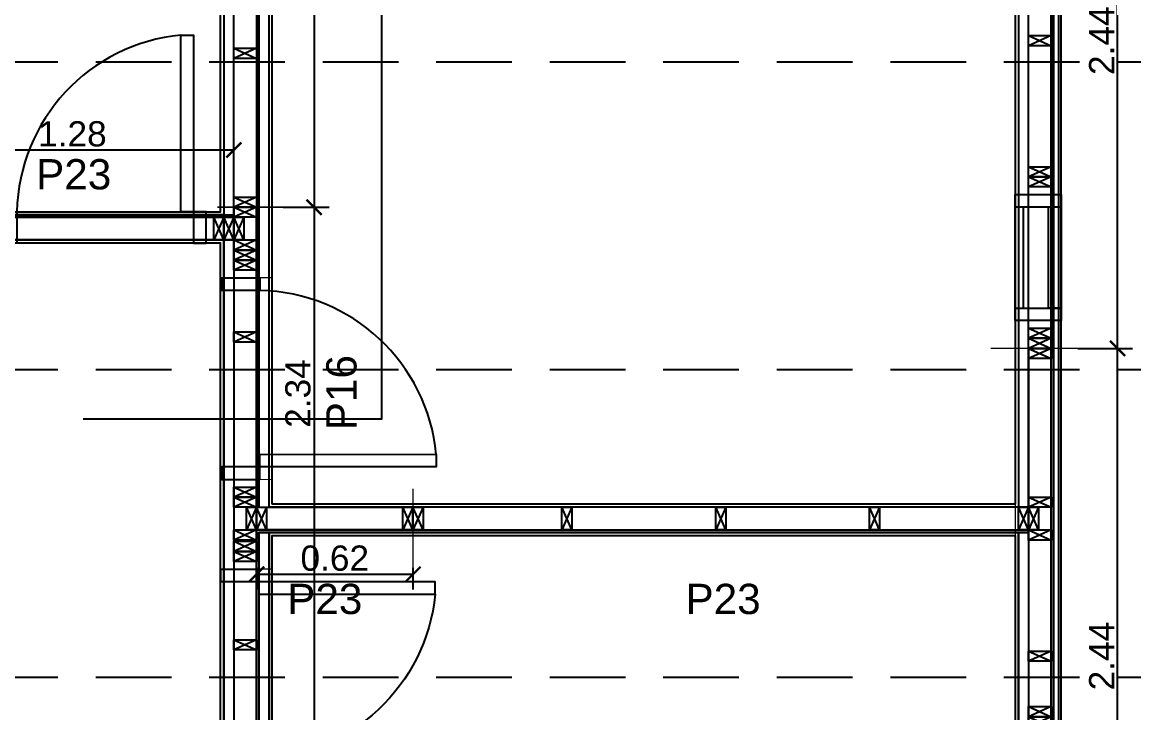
# Model space of a CAD drawing. Header units: millimetres. Extents: x 2924 to 3297, y 1496 to 1704.
# Drawn here: x 3254.22 to 3258.626, y 1563.378 to 1566.116 of the extents above; entities that cross this region are included whole.
import ezdxf

# ---------------------------------------------------------------- set-up
doc = ezdxf.new("R2010")
doc.units = ezdxf.units.MM
doc.header["$PDMODE"] = 35
doc.linetypes.add('CONTINUA', pattern=[200, 100, 100])
doc.linetypes.add('DASHED', pattern=[0.75, 0.5, -0.25])
doc.layers.get('Defpoints').update_dxf_attribs({"color": 230})
for name, color, linetype in [('P1- OSB', 7, 'Continuous'), ('P1-CARPINTERIAS', 7, 'Continuous'), ('P1-COTAS', 7, 'Continuous'), ('P1-DURLOK INTERIOR', 7, 'Continuous'), ('P1-ESTRUCTURAS', 7, 'Continuous'), ('P1-LISTON 2CM', 7, 'Continuous'), ('P1-LISTON 4CM', 7, 'Continuous'), ('P1-MAMPOSTERIA LADRILLO', 7, 'Continuous'), ('P1-MUROS', 7, 'Continuous'), ('P1-PANEL', 7, 'Continuous'), ('P1-SUPERBOARD', 7, 'Continuous'), ('P1-TEXTOS', 7, 'Continuous'), ('PT-MUROS', 7, 'Continuous')]:
    doc.layers.add(name, color=color, linetype=linetype)
doc.styles.add('Arial02.5', font='arial.ttf', dxfattribs={"width": 0.8, "height": 0.025})
doc.styles.add('Arial10', font='arial.ttf', dxfattribs={"height": 0.1})
doc.dimstyles.new('COTA-1-50', dxfattribs={"dimtxt": 0.1, "dimasz": 0.06, "dimexe": 0.06, "dimexo": 0.15, "dimgap": 0.0125, "dimtad": 1, "dimzin": 0, "dimdsep": 46, "dimtxsty": 'Arial10', "dimblk1": 'ARCHTICK', "dimblk2": 'ARCHTICK', "dimsah": 1, "dimcen": 0.09, "dimclrd": 7, "dimclre": 7, "dimclrt": 7, "dimazin": 0, "dimtfac": 1, "dimtofl": 0, "dimtmove": 2, "dimatfit": 3, "dimldrblk": 'ARCHTICK', "dimfxl": 0, "dimtolj": 1, "dimtzin": 0, "dimarcsym": 0})

# ---------------------------------------------------------------- blocks, each defined once
blk = doc.blocks.new('A$C77f14a46')
at = {"color": 0}
blk.add_lwpolyline([(1.280187690827006, 0.09000000004130015), (1.280187690734238, 4.1154635255225e-11), (0, 0), (0, 0.09000000004130015)], close=True, dxfattribs=at)
for points in [[(0.04000000001815351, 4.1154635255225e-11), (1.818989403545856e-11, 4.1154635255225e-11), (1.818989403545856e-11, 0.09000000004130015), (0.04000000001815351, 0.09000000004130015), (0.04000000001815351, 4.1154635255225e-11), (1.818989403545856e-11, 0.09000000004130015), (0.04000000001815351, 0.09000000004130015), (1.818989403545856e-11, 4.1154635255225e-11)], [(0.3001876908265331, 4.1154635255225e-11), (0.2601876908265695, 4.1154635255225e-11), (0.2601876908265695, 0.09000000004130015), (0.3001876908265331, 0.09000000004130015), (0.3001876908265331, 4.1154635255225e-11), (0.2601876908265695, 0.09000000004130015), (0.3001876908265331, 0.09000000004130015), (0.2601876908265695, 4.1154635255225e-11)], [(0.3401876908264967, 4.1154635255225e-11), (0.3001876908265331, 4.1154635255225e-11), (0.3001876908265331, 0.09000000004130015), (0.3401876908264967, 0.09000000004130015), (0.3401876908264967, 4.1154635255225e-11), (0.3001876908265331, 0.09000000004130015), (0.3401876908264967, 0.09000000004130015), (0.3001876908265331, 4.1154635255225e-11)], [(1.240187690827042, 4.1154635255225e-11), (1.200187690827079, 4.1154635255225e-11), (1.200187690827079, 0.09000000004130015), (1.240187690827042, 0.09000000004130015), (1.240187690827042, 4.1154635255225e-11), (1.200187690827079, 0.09000000004130015), (1.240187690827042, 0.09000000004130015), (1.200187690827079, 4.1154635255225e-11)], [(1.280187690827006, 4.1154635255225e-11), (1.240187690827042, 4.1154635255225e-11), (1.240187690827042, 0.09000000004130015), (1.280187690827006, 0.09000000004130015), (1.280187690827006, 4.1154635255225e-11), (1.240187690827042, 0.09000000004130015), (1.280187690827006, 0.09000000004130015), (1.240187690827042, 4.1154635255225e-11)], [(0.1300000000364889, 0.03999999999996362), (0.1300000000364889, 0), (0.04000000003634341, 0), (0.04000000003634341, 0.03999999999996362), (0.1300000000364889, 0.03999999999996362), (0.04000000003634341, 0), (0.04000000003634341, 0.03999999999996362), (0.1300000000364889, 0)]]:
    blk.add_lwpolyline(points, dxfattribs=at)
blk = doc.blocks.new('A$C43dd4c95')
at = {"color": 0}
blk.add_lwpolyline([(0.09000000000014552, 0), (0.09000000000014552, 2.344999150002877), (0, 2.344999150002877), (0, 0)], close=True, dxfattribs=at)
for points in [[(0.09000000000014552, 2.344999150002877), (0.09000000000014552, 2.304999150002914), (0, 2.304999150002914), (0, 2.344999150002877), (0.09000000000014552, 2.344999150002877), (0, 2.304999150002914), (0, 2.344999150002877), (0.09000000000014552, 2.304999150002914)], [(0.03999999999996362, 2.214999150002768), (0, 2.214999150002768), (0, 2.304999150002914), (0.03999999999996362, 2.304999150002914), (0.03999999999996362, 2.214999150002768), (0, 2.304999150002914), (0.03999999999996362, 2.304999150002914), (0, 2.214999150002768)], [(0.09000000000014552, 2.214999149961614), (0.09000000000014552, 2.17499914996165), (0, 2.17499914996165), (0, 2.214999149961614), (0.09000000000014552, 2.214999149961614), (0, 2.17499914996165), (0, 2.214999149961614), (0.09000000000014552, 2.17499914996165)], [(0.09000000000014552, 2.17499914996165), (0.09000000000014552, 2.134999149961686), (0, 2.134999149961686), (0, 2.17499914996165), (0.09000000000014552, 2.17499914996165), (0, 2.134999149961686), (0, 2.17499914996165), (0.09000000000014552, 2.134999149961686)], [(0.09000000000014552, 2.134999149961686), (0.09000000000014552, 2.094999149961723), (0, 2.094999149961723), (0, 2.134999149961686), (0.09000000000014552, 2.134999149961686), (0, 2.094999149961723), (0, 2.134999149961686), (0.09000000000014552, 2.094999149961723)], [(0.09000000000014552, 1.234999999961474), (0.09000000000014552, 1.19499999996151), (0, 1.19499999996151), (0, 1.234999999961474), (0.09000000000014552, 1.234999999961474), (0, 1.19499999996151), (0, 1.234999999961474), (0.09000000000014552, 1.19499999996151)], [(0.09000000000014552, 1.19499999996151), (0.09000000000014552, 1.154999999961547), (0, 1.154999999961547), (0, 1.19499999996151), (0.09000000000014552, 1.19499999996151), (0, 1.154999999961547), (0, 1.19499999996151), (0.09000000000014552, 1.154999999961547)], [(0.09000000000014552, 1.065000000002783), (0.0500000000001819, 1.065000000002783), (0.0500000000001819, 1.155000000002929), (0.09000000000014552, 1.155000000002929), (0.09000000000014552, 1.065000000002783), (0.0500000000001819, 1.155000000002929), (0.09000000000014552, 1.155000000002929), (0.0500000000001819, 1.065000000002783)], [(0.09000000000014552, 1.064999999961628), (0.09000000000014552, 1.024999999961665), (0, 1.024999999961665), (0, 1.064999999961628), (0.09000000000014552, 1.064999999961628), (0, 1.024999999961665), (0, 1.064999999961628), (0.09000000000014552, 1.024999999961665)], [(0.09000000000014552, 1.019999999999754), (0.09000000000014552, 0.9799999999997908), (0, 0.9799999999997908), (0, 1.019999999999754), (0.09000000000014552, 1.019999999999754), (0, 0.9799999999997908), (0, 1.019999999999754), (0.09000000000014552, 0.9799999999997908)], [(0.09000000000014552, 0.9799999999997908), (0.09000000000014552, 0.9399999999998272), (0, 0.9399999999998272), (0, 0.9799999999997908), (0.09000000000014552, 0.9799999999997908), (0, 0.9399999999998272), (0, 0.9799999999997908), (0.09000000000014552, 0.9399999999998272)], [(0.09000000000014552, 0.07999999999992724), (0.09000000000014552, 0.03999999999996362), (0, 0.03999999999996362), (0, 0.07999999999992724), (0.09000000000014552, 0.07999999999992724), (0, 0.03999999999996362), (0, 0.07999999999992724), (0.09000000000014552, 0.03999999999996362)], [(0.09000000000014552, 0.03999999999996362), (0.09000000000014552, 0), (0, 0), (0, 0.03999999999996362), (0.09000000000014552, 0.03999999999996362), (0, 0), (0, 0.03999999999996362), (0.09000000000014552, 0)]]:
    blk.add_lwpolyline(points, dxfattribs=at)
at = {"color": 8}
for points in [[(0.09000000000014552, 1.849999999999682), (0.09000000000014552, 1.809999999999718), (0, 1.809999999999718), (0, 1.849999999999682), (0.09000000000014552, 1.849999999999682), (0, 1.809999999999718), (0, 1.849999999999682), (0.09000000000014552, 1.809999999999718)], [(0.09000000000014552, 0.6299999999998818), (0.09000000000014552, 0.5899999999999181), (0, 0.5899999999999181), (0, 0.6299999999998818), (0.09000000000014552, 0.6299999999998818), (0, 0.5899999999999181), (0, 0.6299999999998818), (0.09000000000014552, 0.5899999999999181)]]:
    blk.add_lwpolyline(points, dxfattribs=at)
blk = doc.blocks.new('A$C1afa53f3')
at = {"color": 0}
blk.add_lwpolyline([(0.09000000000014552, 2.440000000000055), (0.09000000000014552, 0), (0, 0), (0, 2.440000000000055)], close=True, dxfattribs=at)
for points in [[(0.09000000000014552, 2.440000000000055), (0.09000000000014552, 2.400000000000091), (0, 2.400000000000091), (0, 2.440000000000055), (0.09000000000014552, 2.440000000000055), (0, 2.400000000000091), (0, 2.440000000000055), (0.09000000000014552, 2.400000000000091)], [(0.09000000000014552, 1.849999999999682), (0.09000000000014552, 1.809999999999718), (0, 1.809999999999718), (0, 1.849999999999682), (0.09000000000014552, 1.849999999999682), (0, 1.809999999999718), (0, 1.849999999999682), (0.09000000000014552, 1.809999999999718)], [(0.09000000000014552, 1.240000000000009), (0.09000000000014552, 1.200000000000045), (0, 1.200000000000045), (0, 1.240000000000009), (0.09000000000014552, 1.240000000000009), (0, 1.200000000000045), (0, 1.240000000000009), (0.09000000000014552, 1.200000000000045)], [(0.09000000000014552, 0.6299999999998818), (0.09000000000014552, 0.5899999999999181), (0, 0.5899999999999181), (0, 0.6299999999998818), (0.09000000000014552, 0.6299999999998818), (0, 0.5899999999999181), (0, 0.6299999999998818), (0.09000000000014552, 0.5899999999999181)], [(0.09000000000014552, 0.03999999999996362), (0.09000000000014552, 0), (0, 0), (0, 0.03999999999996362), (0.09000000000014552, 0.03999999999996362), (0, 0), (0, 0.03999999999996362), (0.09000000000014552, 0)]]:
    blk.add_lwpolyline(points, dxfattribs=at)
blk = doc.blocks.new('A$Ca9eaa56d')
at = {"color": 0}
for points in [[(0.04000000002270099, 5.138645065017045e-11), (2.273736754432321e-11, 5.138645065017045e-11), (2.273736754432321e-11, 0.09000000005153197), (0.04000000002270099, 0.09000000005153197), (0.04000000002270099, 5.138645065017045e-11), (2.273736754432321e-11, 0.09000000005153197), (0.04000000002270099, 0.09000000005153197), (2.273736754432321e-11, 5.138645065017045e-11)], [(0.6199999999994361, 5.138645065017045e-11), (0.5799999999994725, 5.138645065017045e-11), (0.5799999999994725, 0.09000000005153197), (0.6199999999994361, 0.09000000005153197), (0.6199999999994361, 5.138645065017045e-11), (0.5799999999994725, 0.09000000005153197), (0.6199999999994361, 0.09000000005153197), (0.5799999999994725, 5.138645065017045e-11)]]:
    blk.add_lwpolyline(points, dxfattribs=at)
blk.add_lwpolyline([(4.547473508864641e-11, 0.08999999999991815), (0.6199999999994361, 0.09000000005153197), (0.6199999999994361, 5.161382432561368e-11), (0, 0)], close=True, dxfattribs=at)
blk = doc.blocks.new('A$Ca94d6937')
at = {"color": 0}
for points in [[(0.03999999999996362, 4.138200893066823e-11), (0, 4.138200893066823e-11), (0, 0.09000000004152753), (0.03999999999996362, 0.09000000004152753), (0.03999999999996362, 4.138200893066823e-11), (0, 0.09000000004152753), (0.03999999999996362, 0.09000000004152753), (0, 4.138200893066823e-11)], [(0.6300000000001091, 4.138200893066823e-11), (0.5900000000001455, 4.138200893066823e-11), (0.5900000000001455, 0.09000000004152753), (0.6300000000001091, 0.09000000004152753), (0.6300000000001091, 4.138200893066823e-11), (0.5900000000001455, 0.09000000004152753), (0.6300000000001091, 0.09000000004152753), (0.5900000000001455, 4.138200893066823e-11)], [(1.240000000000236, 0), (1.200000000000273, 0), (1.200000000000273, 0.09000000000014552), (1.240000000000236, 0.09000000000014552), (1.240000000000236, 0), (1.200000000000273, 0.09000000000014552), (1.240000000000236, 0.09000000000014552), (1.200000000000273, 0)], [(1.850000000000364, 0), (1.8100000000004, 0), (1.8100000000004, 0.09000000000014552), (1.850000000000364, 0.09000000000014552), (1.850000000000364, 0), (1.8100000000004, 0.09000000000014552), (1.850000000000364, 0.09000000000014552), (1.8100000000004, 0)], [(2.440000000000055, 4.138200893066823e-11), (2.400000000000091, 4.138200893066823e-11), (2.400000000000091, 0.09000000004152753), (2.440000000000055, 0.09000000004152753), (2.440000000000055, 4.138200893066823e-11), (2.400000000000091, 0.09000000004152753), (2.440000000000055, 0.09000000004152753), (2.400000000000091, 4.138200893066823e-11)]]:
    blk.add_lwpolyline(points, dxfattribs=at)
blk.add_lwpolyline([(1.818989403545856e-11, 0.09000000000014552), (2.546585164964199e-11, 4.160938260611147e-11), (2.44000000002552, 9.094947017729282e-13), (2.44000000002552, 0.09000000000082764)], close=True, dxfattribs=at)
blk = doc.blocks.new('A$C49294ef6')
at = {"color": 0}
for points in [[(0.0900000000383443, 2.440000000006648), (0.0900000000383443, 2.400000000006685), (3.819877747446299e-11, 2.400000000006685), (3.819877747446299e-11, 2.440000000006648), (0.0900000000383443, 2.440000000006648), (3.819877747446299e-11, 2.400000000006685), (3.819877747446299e-11, 2.440000000006648), (0.0900000000383443, 2.400000000006685)], [(0.09000000001924491, 1.850000000008095), (0.09000000001924491, 1.810000000008131), (1.909938873723149e-11, 1.810000000008131), (1.909938873723149e-11, 1.850000000008095), (0.09000000001924491, 1.850000000008095), (1.909938873723149e-11, 1.810000000008131), (1.909938873723149e-11, 1.850000000008095), (0.09000000001924491, 1.810000000008131)], [(0.04000000002315574, 1.720000000009804), (2.319211489520967e-11, 1.720000000009804), (2.319211489520967e-11, 1.81000000000995), (0.04000000002315574, 1.81000000000995), (0.04000000002315574, 1.720000000009804), (2.319211489520967e-11, 1.81000000000995), (0.04000000002315574, 1.81000000000995), (2.319211489520967e-11, 1.720000000009804)], [(0.09000000000014552, 1.71999999996865), (0.09000000000014552, 1.679999999968686), (0, 1.679999999968686), (0, 1.71999999996865), (0.09000000000014552, 1.71999999996865), (0, 1.679999999968686), (0, 1.71999999996865), (0.09000000000014552, 1.679999999968686)], [(0.09000000000423825, 1.240000000000236), (0.09000000000423825, 1.200000000000273), (4.092726157978177e-12, 1.200000000000273), (4.092726157978177e-12, 1.240000000000236), (0.09000000000423825, 1.240000000000236), (4.092726157978177e-12, 1.200000000000273), (4.092726157978177e-12, 1.240000000000236), (0.09000000000423825, 1.200000000000273)], [(0.09000000003652531, 1.019508865776288), (0.09000000003652531, 0.9795088657763245), (3.637978807091713e-11, 0.9795088657763245), (3.637978807091713e-11, 1.019508865776288), (0.09000000003652531, 1.019508865776288), (3.637978807091713e-11, 0.9795088657763245), (3.637978807091713e-11, 1.019508865776288), (0.09000000003652531, 0.9795088657763245)], [(0.09000000001924491, 0.9795088657763245), (0.09000000001924491, 0.9395088657763608), (1.909938873723149e-11, 0.9395088657763608), (1.909938873723149e-11, 0.9795088657763245), (0.09000000001924491, 0.9795088657763245), (1.909938873723149e-11, 0.9395088657763608), (1.909938873723149e-11, 0.9795088657763245), (0.09000000001924491, 0.9395088657763608)], [(0.09000000000196451, 0.3795088657741417), (0.09000000000196451, 0.339508865774178), (1.818989403545856e-12, 0.339508865774178), (1.818989403545856e-12, 0.3795088657741417), (0.09000000000196451, 0.3795088657741417), (1.818989403545856e-12, 0.339508865774178), (1.818989403545856e-12, 0.3795088657741417), (0.09000000000196451, 0.339508865774178)], [(0.09000000000196451, 0.339508865774178), (0.09000000000196451, 0.2995088657742144), (1.818989403545856e-12, 0.2995088657742144), (1.818989403545856e-12, 0.339508865774178), (0.09000000000196451, 0.339508865774178), (1.818989403545856e-12, 0.2995088657742144), (1.818989403545856e-12, 0.339508865774178), (0.09000000000196451, 0.2995088657742144)], [(0.09000000000423825, 0.03999999999996362), (0.09000000000423825, 0), (4.092726157978177e-12, 0), (4.092726157978177e-12, 0.03999999999996362), (0.09000000000423825, 0.03999999999996362), (4.092726157978177e-12, 0), (4.092726157978177e-12, 0.03999999999996362), (0.09000000000423825, 0)]]:
    blk.add_lwpolyline(points, dxfattribs=at)
blk.add_lwpolyline([(4.092726157978177e-12, 2.439999999991414), (4.092726157978177e-12, 0), (0.09000000000423825, 0), (0.09000000000423825, 2.439999999991414)], close=True, dxfattribs=at)
at = {"color": 8}
blk.add_lwpolyline([(0.09000000003698005, 0.6300000000003365), (0.09000000003698005, 0.5900000000003729), (3.683453542180359e-11, 0.5900000000003729), (3.683453542180359e-11, 0.6300000000003365), (0.09000000003698005, 0.6300000000003365), (3.683453542180359e-11, 0.5900000000003729), (3.683453542180359e-11, 0.6300000000003365), (0.09000000003698005, 0.5900000000003729)], dxfattribs=at)
blk = doc.blocks.new('A$C257d83ad')
at = {"color": 0}
for points in [[(0.09000000000605723, 2.440000000007785), (0.09000000000605723, 2.400000000007822), (5.911715561524034e-12, 2.400000000007822), (5.911715561524034e-12, 2.440000000007785), (0.09000000000605723, 2.440000000007785), (5.911715561524034e-12, 2.400000000007822), (5.911715561524034e-12, 2.440000000007785), (0.09000000000605723, 2.400000000007822)], [(0.09000000002515662, 1.850000000017417), (0.09000000002515662, 1.810000000017453), (2.501110429875553e-11, 1.810000000017453), (2.501110429875553e-11, 1.850000000017417), (0.09000000002515662, 1.850000000017417), (2.501110429875553e-11, 1.810000000017453), (2.501110429875553e-11, 1.850000000017417), (0.09000000002515662, 1.810000000017453)], [(0.09000000002743036, 1.240000000008877), (0.09000000002743036, 1.200000000008913), (2.728484105318785e-11, 1.200000000008913), (2.728484105318785e-11, 1.240000000008877), (0.09000000002743036, 1.240000000008877), (2.728484105318785e-11, 1.200000000008913), (2.728484105318785e-11, 1.240000000008877), (0.09000000002743036, 1.200000000008913)], [(0.09000000000196451, 0.720000000000482), (0.09000000000196451, 0.6800000000005184), (1.818989403545856e-12, 0.6800000000005184), (1.818989403545856e-12, 0.720000000000482), (0.09000000000196451, 0.720000000000482), (1.818989403545856e-12, 0.6800000000005184), (1.818989403545856e-12, 0.720000000000482), (0.09000000000196451, 0.6800000000005184)], [(0.09000000000014552, 0.6799999999998363), (0.09000000000014552, 0.6399999999998727), (0, 0.6399999999998727), (0, 0.6799999999998363), (0.09000000000014552, 0.6799999999998363), (0, 0.6399999999998727), (0, 0.6799999999998363), (0.09000000000014552, 0.6399999999998727)], [(0.09000000004243702, 0.07999999999992724), (0.09000000004243702, 0.03999999999996362), (4.229150363244116e-11, 0.03999999999996362), (4.229150363244116e-11, 0.07999999999992724), (0.09000000004243702, 0.07999999999992724), (4.229150363244116e-11, 0.03999999999996362), (4.229150363244116e-11, 0.07999999999992724), (0.09000000004243702, 0.03999999999996362)], [(0.09000000000833097, 0.03999999999996362), (0.09000000000833097, 0), (8.185452315956354e-12, 0), (8.185452315956354e-12, 0.03999999999996362), (0.09000000000833097, 0.03999999999996362), (8.185452315956354e-12, 0), (8.185452315956354e-12, 0.03999999999996362), (0.09000000000833097, 0)]]:
    blk.add_lwpolyline(points, dxfattribs=at)
blk.add_lwpolyline([(8.185452315956354e-12, 0), (8.185452315956354e-12, 2.440000000008695), (0.09000000000833097, 2.440000000008695), (0.09000000000833097, 0)], close=True, dxfattribs=at)
blk = doc.blocks.new('_ARCHTICK')
at = {"color": 0, "linetype": 'ByBlock', "const_width": 0.15}
blk.add_lwpolyline([(-0.5, -0.5), (0.5, 0.5)], dxfattribs=at)
blk = doc.blocks.new('*D337')
at = {"layer": 'Defpoints', "color": 0, "transparency": 16777216}
for p in [(3258.25365410195, 1564.822838112745), (3258.561449722988, 1564.822838112745), (3258.253653431067, 1562.382840654952)]:
    blk.add_point(p, dxfattribs=at)
at = {"layer": 'P1-COTAS', "color": 7, "lineweight": -2, "transparency": 16777216}
for p, q in [((3258.40365410195, 1564.822838112745), (3258.621449722988, 1564.822838112745)), ((3258.561449722988, 1562.382840654952), (3258.561449722988, 1564.822838112745)), ((3258.403653431067, 1562.382840654952), (3258.621449722988, 1562.382840654952))]:
    blk.add_line(p, q, dxfattribs=at)
at = {"layer": 'P1-COTAS', "color": 7, "lineweight": -2, "transparency": 16777216, "xscale": 0.06, "yscale": 0.06, "zscale": 0.06}
for p, rotation in [((3258.561449722988, 1564.822838112745), 90), ((3258.561449722988, 1562.382840654952), 270)]:
    blk.add_blockref('_ARCHTICK', p, dxfattribs=dict(at, rotation=rotation))
at = {"layer": 'P1-COTAS', "color": 7, "transparency": 16777216, "insert": (3258.498745084516, 1563.602839383847), "char_height": 0.1, "attachment_point": 5, "rotation": 90, "style": 'Arial10'}
blk.add_mtext('\\A1;2.44', dxfattribs=at)
blk = doc.blocks.new('*D338')
at = {"layer": 'Defpoints', "color": 0, "transparency": 16777216}
for p in [(3258.253654101948, 1567.262838112752), (3258.56144972299, 1567.262838112752), (3258.25365410195, 1564.822838112745)]:
    blk.add_point(p, dxfattribs=at)
at = {"layer": 'P1-COTAS', "color": 7, "lineweight": -2, "transparency": 16777216}
for p, q in [((3258.403654101948, 1567.262838112752), (3258.62144972299, 1567.262838112752)), ((3258.56144972299, 1564.822838112745), (3258.56144972299, 1567.262838112752)), ((3258.40365410195, 1564.822838112745), (3258.62144972299, 1564.822838112745))]:
    blk.add_line(p, q, dxfattribs=at)
at = {"layer": 'P1-COTAS', "color": 7, "lineweight": -2, "transparency": 16777216, "xscale": 0.06, "yscale": 0.06, "zscale": 0.06}
for p, rotation in [((3258.56144972299, 1567.262838112752), 90), ((3258.56144972299, 1564.822838112745), 270)]:
    blk.add_blockref('_ARCHTICK', p, dxfattribs=dict(at, rotation=rotation))
at = {"layer": 'P1-COTAS', "color": 7, "transparency": 16777216, "insert": (3258.498745084517, 1566.042838112747), "char_height": 0.1, "attachment_point": 5, "rotation": 90, "style": 'Arial10'}
blk.add_mtext('\\A1;2.44', dxfattribs=at)
blk = doc.blocks.new('*D345')
at = {"layer": 'Defpoints', "color": 0, "transparency": 16777216}
for p in [(3255.103653431086, 1567.82284976046), (3255.103653431086, 1565.38284976046), (3255.376670263368, 1565.38284976046)]:
    blk.add_point(p, dxfattribs=at)
at = {"layer": 'P1-COTAS', "color": 7, "lineweight": -2, "transparency": 16777216}
for p, q in [((3255.253653431086, 1567.82284976046), (3255.436670263368, 1567.82284976046)), ((3255.376670263368, 1567.82284976046), (3255.376670263368, 1565.38284976046)), ((3255.253653431086, 1565.38284976046), (3255.436670263368, 1565.38284976046))]:
    blk.add_line(p, q, dxfattribs=at)
at = {"layer": 'P1-COTAS', "color": 7, "lineweight": -2, "transparency": 16777216, "xscale": 0.06, "yscale": 0.06, "zscale": 0.06}
for p, rotation in [((3255.376670263368, 1567.82284976046), 90), ((3255.376670263368, 1565.38284976046), 270)]:
    blk.add_blockref('_ARCHTICK', p, dxfattribs=dict(at, rotation=rotation))
at = {"layer": 'P1-COTAS', "color": 7, "transparency": 16777216, "insert": (3255.313965624896, 1566.602849760459), "char_height": 0.1, "attachment_point": 5, "rotation": 90, "style": 'Arial10'}
blk.add_mtext('\\A1;2.44', dxfattribs=at)
blk = doc.blocks.new('*D346')
at = {"layer": 'Defpoints', "color": 0, "transparency": 16777216}
for p in [(3255.103653431086, 1565.38284976046), (3255.103653431086, 1563.037850610457), (3255.376670263371, 1563.037850610457)]:
    blk.add_point(p, dxfattribs=at)
at = {"layer": 'P1-COTAS', "color": 7, "lineweight": -2, "transparency": 16777216}
for p, q in [((3255.253653431086, 1565.38284976046), (3255.436670263371, 1565.38284976046)), ((3255.376670263371, 1565.38284976046), (3255.376670263371, 1563.037850610457)), ((3255.253653431086, 1563.037850610457), (3255.436670263371, 1563.037850610457))]:
    blk.add_line(p, q, dxfattribs=at)
at = {"layer": 'P1-COTAS', "color": 7, "lineweight": -2, "transparency": 16777216, "xscale": 0.06, "yscale": 0.06, "zscale": 0.06}
for p, rotation in [((3255.376670263371, 1565.38284976046), 90), ((3255.376670263371, 1563.037850610457), 270)]:
    blk.add_blockref('_ARCHTICK', p, dxfattribs=dict(at, rotation=rotation))
at = {"layer": 'P1-COTAS', "color": 7, "transparency": 16777216, "insert": (3255.313078858179, 1564.643920781041), "char_height": 0.1, "attachment_point": 5, "rotation": 90, "style": 'Arial10'}
blk.add_mtext('\\A1;2.34', dxfattribs=at)
blk = doc.blocks.new('*D348')
at = {"layer": 'Defpoints', "color": 0, "transparency": 16777216}
for p in [(3255.148657855837, 1564.102840654764), (3255.76865343113, 1564.102840654764), (3255.76865343113, 1563.926997022558)]:
    blk.add_point(p, dxfattribs=at)
at = {"layer": 'P1-COTAS', "color": 7, "lineweight": -2, "transparency": 16777216}
for p, q in [((3255.148657855837, 1563.952840654764), (3255.148657855837, 1563.866997022559)), ((3255.76865343113, 1563.952840654764), (3255.76865343113, 1563.866997022559)), ((3255.148657855837, 1563.926997022558), (3255.76865343113, 1563.926997022558))]:
    blk.add_line(p, q, dxfattribs=at)
at = {"layer": 'P1-COTAS', "color": 7, "lineweight": -2, "transparency": 16777216, "xscale": 0.06, "yscale": 0.06, "zscale": 0.06, "rotation": 180}
blk.add_blockref('_ARCHTICK', (3255.148657855837, 1563.926997022558), dxfattribs=at)
at = {"layer": 'P1-COTAS', "color": 7, "lineweight": -2, "transparency": 16777216, "xscale": 0.06, "yscale": 0.06, "zscale": 0.06}
blk.add_blockref('_ARCHTICK', (3255.76865343113, 1563.926997022558), dxfattribs=at)
at = {"layer": 'P1-COTAS', "color": 7, "transparency": 16777216, "insert": (3255.458655643483, 1563.990554321331), "char_height": 0.1, "attachment_point": 5, "style": 'Arial10'}
blk.add_mtext('\\A1;0.62', dxfattribs=at)
blk = doc.blocks.new('*D349')
at = {"layer": 'Defpoints', "color": 0, "transparency": 16777216}
for p in [(3253.778465740257, 1565.609367124347), (3253.778465740257, 1565.297849760439), (3255.058653431037, 1565.297849760459)]:
    blk.add_point(p, dxfattribs=at)
at = {"layer": 'P1-COTAS', "color": 7, "lineweight": -2, "transparency": 16777216}
for p, q in [((3253.778465740257, 1565.447849760439), (3253.778465740257, 1565.669367124347)), ((3255.058653431037, 1565.447849760459), (3255.058653431037, 1565.669367124347)), ((3255.058653431037, 1565.609367124347), (3253.778465740257, 1565.609367124347))]:
    blk.add_line(p, q, dxfattribs=at)
at = {"layer": 'P1-COTAS', "color": 7, "lineweight": -2, "transparency": 16777216, "xscale": 0.06, "yscale": 0.06, "zscale": 0.06, "rotation": 180}
blk.add_blockref('_ARCHTICK', (3253.778465740257, 1565.609367124347), dxfattribs=at)
at = {"layer": 'P1-COTAS', "color": 7, "lineweight": -2, "transparency": 16777216, "xscale": 0.06, "yscale": 0.06, "zscale": 0.06}
blk.add_blockref('_ARCHTICK', (3255.058653431037, 1565.609367124347), dxfattribs=at)
at = {"layer": 'P1-COTAS', "color": 7, "transparency": 16777216, "insert": (3254.418559585647, 1565.672924423119), "char_height": 0.1, "attachment_point": 5, "style": 'Arial10'}
blk.add_mtext('\\A1;1.28', dxfattribs=at)

msp = doc.modelspace()

# ---------------------------------------------------------------- linework, layer by layer
at = {"layer": 'P1- OSB'}
for points in [[(3253.256157855837, 1558.668336431288), (3253.256157855836, 1558.677836431286), (3255.148653431172, 1558.677846386785), (3255.148680255714, 1560.462846386788), (3258.298662280502, 1560.462836431288), (3258.298633415739, 1568.437836431288), (3251.606144162274, 1568.437836431288), (3251.606157855837, 1568.447337338054), (3258.308157855837, 1568.447337338054), (3258.308157855837, 1560.453336431288), (3255.158157855837, 1560.453336431288), (3255.158157855837, 1558.668336431288)], [(3255.148657855743, 1564.192846386787), (3255.158157855836, 1564.192846386736), (3255.158157855836, 1568.347837338054), (3255.148657855836, 1568.347837338054)], [(3255.058657855836, 1565.352345536787), (3255.058657855836, 1565.342845536787), (3253.778470165009, 1565.342845536828), (3253.778470165009, 1564.192846386746), (3251.606144162274, 1564.192846386746), (3251.606144162274, 1564.202346386746), (3253.768970165009, 1564.202346386746), (3253.768970165009, 1565.352345536787)], [(3255.158157855836, 1560.552846386785), (3255.148657855837, 1560.552846386788), (3255.148657855542, 1564.102846386736), (3258.208657855838, 1564.10284638673), (3258.208657855813, 1564.093346386746), (3255.158157855836, 1564.093346386746)]]:
    msp.add_lwpolyline(points, close=True, dxfattribs=at)
at = {"layer": 'P1-CARPINTERIAS', "color": 8, "linetype": 'CONTINUA'}
for points in [[(3254.848778990471, 1566.064845536786), (3254.89865700584, 1566.064845536786), (3254.89865700584, 1565.240345536746), (3254.948657005836, 1565.240345536746), (3254.948657005837, 1565.364845536787), (3254.848657005838, 1565.364845536787), (3254.848778990471, 1566.064845536786, 0.3805686529644291), (3254.198657855836, 1565.364845536787), (3254.198657855836, 1565.240345536746), (3254.148657855836, 1565.240345536746), (3254.148657855836, 1565.364845536787), (3254.198657855836, 1565.364845536787)], [(3255.861157855835, 1564.40272440211), (3255.861157855835, 1564.352846386741), (3255.011157855835, 1564.352846386741), (3255.011157855835, 1564.302846386745), (3255.161157855836, 1564.302846386745), (3255.161157855835, 1564.402846386744), (3255.861157855835, 1564.40272440211, 0.3805686529644291), (3255.161157855836, 1565.052845536746), (3255.011157855836, 1565.052845536746), (3255.011157855836, 1565.102845536746), (3255.161157855836, 1565.102845536746), (3255.161157855836, 1565.052845536746)], [(3255.856495251802, 1563.84796752142), (3255.856495251802, 1563.897845536789), (3255.006495251802, 1563.897845536789), (3255.006495251802, 1563.947845536785), (3255.156495251802, 1563.947845536785), (3255.156495251802, 1563.847845536786), (3255.856495251802, 1563.84796752142, -0.3805686529644291), (3255.156495251802, 1563.197846386785), (3255.006495251802, 1563.197846386785), (3255.006495251802, 1563.147846386784), (3255.156495251802, 1563.147846386785), (3255.156495251802, 1563.197846386785)]]:
    msp.add_lwpolyline(points, format="xyb", dxfattribs=at)
at = {"layer": 'P1-CARPINTERIAS', "linetype": 'CONTINUA'}
msp.add_lwpolyline([(3258.338093534346, 1565.432846386768), (3258.338093534348, 1564.932846386769), (3258.156093534335, 1564.932846543603), (3258.156093534335, 1565.432846386768), (3258.338093534348, 1565.432846386768), (3258.338093534348, 1565.382846386768), (3258.156157855837, 1565.382846386769), (3258.156157855837, 1564.982845386769), (3258.338093534348, 1564.982845386769), (3258.288093584348, 1564.982845386769), (3258.288093584348, 1565.382846386768), (3258.188093784348, 1565.382846386768), (3258.188093784348, 1564.982845386769)], dxfattribs=at)
at = {"layer": 'P1-DURLOK INTERIOR'}
for points in [[(3251.606157855837, 1564.202346386746), (3251.606144162274, 1564.214846386746), (3253.756470165009, 1564.214846386746), (3253.756470165009, 1565.364845536787), (3255.006157855836, 1565.364845536787), (3255.006157855836, 1568.295337338054), (3251.606144162274, 1568.295297071502), (3251.606157855837, 1568.307837338054), (3255.018657855836, 1568.307837338054), (3255.018657855836, 1565.352345536787), (3253.768970165009, 1565.352345536787), (3253.768970165009, 1564.202346386746)], [(3255.210657855836, 1564.205346386733), (3255.210657855836, 1568.295337338054), (3258.15615785587, 1568.295337338054), (3258.156157866751, 1564.205346386733)], [(3253.256157855837, 1558.807836431288), (3253.256157855837, 1558.820336431315), (3255.006152681629, 1558.820353912181), (3255.006152681629, 1565.240345536746), (3253.880970165009, 1565.240345536746), (3253.880970165009, 1564.050346386746), (3251.606144162274, 1564.050346386746), (3251.606144162274, 1564.062846386746), (3253.868470165009, 1564.062846386746), (3253.868470165015, 1565.252845536749), (3255.018657855854, 1565.252845536746), (3255.018657855837, 1558.807836431288)], [(3258.168657855837, 1564.093346386746), (3258.168657855837, 1560.592836431287), (3255.198157855836, 1560.592836431287), (3255.198157855836, 1564.093346386746)], [(3258.156157855837, 1564.080846386746), (3258.156157855837, 1560.605336431287), (3255.210657855836, 1560.605336431287), (3255.210657855836, 1564.080846386746)]]:
    msp.add_lwpolyline(points, close=True, dxfattribs=at)
msp.add_lwpolyline([(3255.198157855836, 1564.192846386736), (3255.198157855836, 1568.307837338054), (3258.168657855837, 1568.307837338054), (3258.168657866784, 1564.192846386733), (3255.198157855836, 1564.192846386733)], dxfattribs=at)
at = {"layer": 'P1-ESTRUCTURAS', "color": 8, "linetype": 'DASHED', "ltscale": 0.6}
for points in [[(3250.461006846096, 1565.958783740077), (3259.708821677329, 1565.958783740077)], [(3250.461006846096, 1564.738783740077), (3259.708821677329, 1564.738783740077)], [(3250.461006846096, 1563.518783740077), (3259.708821677329, 1563.518783740077)]]:
    msp.add_lwpolyline(points, dxfattribs=at)
at = {"layer": 'P1-LISTON 2CM'}
msp.add_lwpolyline([(3253.256157855837, 1558.648336431288), (3253.256157855837, 1558.668336431288), (3255.158157855837, 1558.668336431288), (3255.158157855837, 1560.453336431288), (3258.308157855837, 1560.453336431288), (3258.308157855837, 1568.447337338054), (3251.606144162274, 1568.447337338054), (3251.606157855837, 1568.467342611551), (3258.328157855837, 1568.467342611551), (3258.328157855837, 1560.433336431288), (3255.178157855837, 1560.433336431288), (3255.178157855837, 1558.648336431288)], close=True, dxfattribs=at)
at = {"layer": 'P1-LISTON 4CM', "color": 85, "const_width": 0.001}
msp.add_lwpolyline([(3255.058657855836, 1565.352345536787), (3255.018657855836, 1565.352345536787), (3255.018657855836, 1568.307837338054), (3251.606144162274, 1568.307837338054), (3251.606144162274, 1568.347837338054), (3255.058635455967, 1568.347837338054)], close=True, dxfattribs=at)
at = {"layer": 'P1-LISTON 4CM'}
for points in [[(3255.158157855836, 1564.192846386736), (3255.198157855836, 1564.192846386736), (3255.198157855836, 1568.307837338054), (3258.168657855837, 1568.307837338054), (3258.168657855837, 1564.192846386733), (3258.208657855813, 1564.192846386839), (3258.208662280503, 1568.347837338054), (3255.158157855836, 1568.347837338054)], [(3253.256157855836, 1558.767836431288), (3253.256157855837, 1558.807836431288), (3255.018657855837, 1558.807836431288), (3255.018657855854, 1565.252845536746), (3255.058657855859, 1565.252845536736), (3255.058680255706, 1558.767846386785)], [(3255.158157855837, 1560.552846386785), (3255.158157855837, 1564.093346386746), (3255.198157855836, 1564.093346386746), (3255.198157855836, 1560.592836431287), (3258.168657855837, 1560.592836431287), (3258.168657855837, 1564.093346386746), (3258.208657855813, 1564.093346386746), (3258.208657855817, 1560.55283643128)]]:
    msp.add_lwpolyline(points, close=True, dxfattribs=at)
at = {"layer": 'P1-MAMPOSTERIA LADRILLO', "color": 5, "const_width": 0.006}
for points in [[(3254.993673446556, 1565.382849760459), (3255.360038594852, 1565.382849760459)], [(3255.058641041288, 1565.094180047844), (3255.058640913074, 1565.417223870928)], [(3258.058402596365, 1564.822838112735), (3258.555018579467, 1564.822838112735)], [(3255.148645466088, 1563.899190854864), (3255.148645337874, 1564.25818978705)], [(3255.768641041402, 1563.944180897812), (3255.768640913188, 1564.267224720896)], [(3258.20864104138, 1563.944180897833), (3258.208640913167, 1564.27101080297)]]:
    msp.add_lwpolyline(points, dxfattribs=at)
at = {"layer": 'P1-MUROS', "const_width": 0.005}
for points in [[(3255.006123149704, 1568.295337337643), (3253.625324522502, 1568.295347293552), (3253.625324522503, 1568.477347293558), (3256.308652644028, 1568.477347293551), (3256.308652644028, 1568.295347368591), (3255.210657855836, 1568.295347293551), (3255.210657855836, 1565.102845536746), (3255.006470165009, 1565.102845536746), (3255.006152681629, 1565.240345536746), (3254.948658323554, 1565.240345536746), (3254.948657388117, 1565.364832608051), (3255.006157855836, 1565.364832608051)], [(3258.338157855836, 1568.477347293551), (3258.338157855836, 1565.432846386794), (3258.156157855836, 1565.432846386794), (3258.15615785587, 1568.295347295274), (3257.508662261504, 1568.295347293552), (3257.508662261504, 1568.477347293551)], [(3258.338093534348, 1564.932846386769), (3258.338222177325, 1563.292355252552), (3258.156222177324, 1563.292355252552), (3258.156093534348, 1564.932846386768)], [(3255.006470165009, 1564.302846386746), (3255.006495251802, 1563.947846386784), (3255.210657855836, 1563.947846386784), (3255.210657855836, 1564.080846386746), (3258.156157856482, 1564.080846386746), (3258.156157855836, 1564.205346386744), (3255.210657855836, 1564.205346386746), (3255.210657855836, 1564.302846386745)]]:
    msp.add_lwpolyline(points, close=True, dxfattribs=at)
at = {"layer": 'P1-PANEL', "color": 6, "const_width": 0.001}
for points in [[(3251.606219159862, 1568.437836431288), (3251.606218756855, 1568.347837338054), (3255.058657855836, 1568.347835524521), (3255.05865785574, 1565.342845536787), (3253.778470165009, 1565.342845536787), (3253.778470165008, 1564.192846386746), (3251.606144162274, 1564.192846386746), (3251.606144162274, 1564.102846386745), (3253.868470165009, 1564.102846386746), (3253.868470164972, 1565.252845536749), (3255.058657855859, 1565.252845536736), (3255.058635455912, 1558.767836431286), (3253.256157485326, 1558.767836431286), (3253.256157958772, 1558.677836431286), (3255.14865343117, 1558.677846386785), (3255.148680255714, 1560.462846386788), (3258.298662282225, 1560.462836431288), (3258.298742633724, 1568.437833888238), (3251.606144162274, 1568.437833888238)], [(3255.148635455967, 1568.347837338054), (3258.208657855907, 1568.347837338054), (3258.208657855907, 1564.192829628814), (3255.148635455967, 1564.192829628814)], [(3258.208660254607, 1564.102846386776), (3255.148657855837, 1564.102846386776), (3255.148657855837, 1560.552846386759), (3258.208660254607, 1560.552846386759)]]:
    msp.add_lwpolyline(points, close=True, dxfattribs=at)
at = {"layer": 'P1-SUPERBOARD'}
msp.add_lwpolyline([(3253.256157855837, 1558.648336431288), (3253.256157855837, 1558.638336431288), (3255.188157855837, 1558.638336431288), (3255.188157855837, 1560.423338753418), (3258.338123776271, 1560.423346386785), (3258.338123776271, 1568.477337338054), (3251.606144162274, 1568.477347293558), (3251.606157855837, 1568.467342611551), (3258.328157855837, 1568.467337338054), (3258.328157855837, 1560.433336431288), (3255.178157855837, 1560.433336431288), (3255.178157855837, 1558.648336431288)], close=True, dxfattribs=at)
at = {"layer": 'PT-MUROS'}
msp.add_lwpolyline([(3255.728653431084, 1568.392842468494), (3255.644077064069, 1568.392842468494), (3255.644077064069, 1564.542842468494), (3254.460885820226, 1564.542842468494)], dxfattribs=at)

# ---------------------------------------------------------------- block references
at = {"layer": 'P1-PANEL', "color": 6}
for name, p in [('A$C1afa53f3', (3255.058653431084, 1565.382849760459)), ('A$C77f14a46', (3253.778465740257, 1565.252849760418)), ('A$C49294ef6', (3258.20865090649, 1562.38283953292)), ('A$Ca9eaa56d', (3255.14865343079, 1564.102850611121))]:
    msp.add_blockref(name, p, dxfattribs=at)
at = {"layer": 'P1-PANEL', "color": 244, "true_color": 0x991b1e}
for name, p in [('A$C257d83ad', (3258.20865410194, 1564.822838112744)), ('A$C43dd4c95', (3255.058653431084, 1563.037850610456)), ('A$Ca94d6937', (3255.76865343113, 1564.102850610407))]:
    msp.add_blockref(name, p, dxfattribs=at)

# ---------------------------------------------------------------- texts
at = {"layer": 'P1-TEXTOS', "style": 'Arial02.5'}
for p in [(3254.274517221651, 1565.45325395593), (3255.269886885238, 1563.769398157017), (3256.848853163036, 1563.769398157017)]:
    msp.add_text('P23', height=0.12, dxfattribs=at).set_placement(p)
msp.add_text('P16', height=0.12, rotation=90, dxfattribs=at).set_placement((3255.544849843564, 1564.498065125345))

# ---------------------------------------------------------------- dimensions: what is measured, and where the dimension line sits
at = {"layer": 'P1-COTAS'}
for base, p1, p2, picture, middle in [((3255.376670263368, 1565.38284976046), (3255.103653431084, 1567.822849760459), (3255.103653431084, 1565.382849760459), '*D345', (3255.313965624896, 1566.602849760459)), ((3258.56144972299, 1567.262838112752), (3258.253654101949, 1564.822838112744), (3258.253654101946, 1567.262838112752), '*D338', (3258.498745084517, 1566.042838112747)), ((3258.561449722988, 1564.822838112745), (3258.253653431065, 1562.382840654951), (3258.253654101949, 1564.822838112744), '*D337', (3258.498745084516, 1563.602839383847))]:
    dim = msp.add_linear_dim(base=base, p1=p1, p2=p2, angle=90, dimstyle='COTA-1-50', dxfattribs=at)
    dim.commit()
    dim.dimension.update_dxf_attribs({"geometry": picture, "text_midpoint": middle})
for base, p1, p2, picture, middle in [((3253.778465740257, 1565.609367124347), (3255.058653431037, 1565.297849760459), (3253.778465740257, 1565.297849760439), '*D349', (3254.418559585647, 1565.672924423119)), ((3255.76865343113, 1563.926997022558), (3255.148657855837, 1564.102840654764), (3255.76865343113, 1564.102840654764), '*D348', (3255.458655643483, 1563.990554321331))]:
    dim = msp.add_linear_dim(base=base, p1=p1, p2=p2, dimstyle='COTA-1-50', dxfattribs=at)
    dim.commit()
    dim.dimension.update_dxf_attribs({"geometry": picture, "text_midpoint": middle})
dim = msp.add_linear_dim(base=(3255.376670263371, 1563.037850610457), p1=(3255.103653431084, 1565.382849760459), p2=(3255.103653431084, 1563.037850610456), angle=90, dimstyle='COTA-1-50', dxfattribs=at)
dim.commit()
dim.dimension.update_dxf_attribs({"geometry": '*D346', "text_midpoint": (3255.313078858179, 1564.643920781041), "dimtype": 160})

doc.saveas('drawing.dxf')
